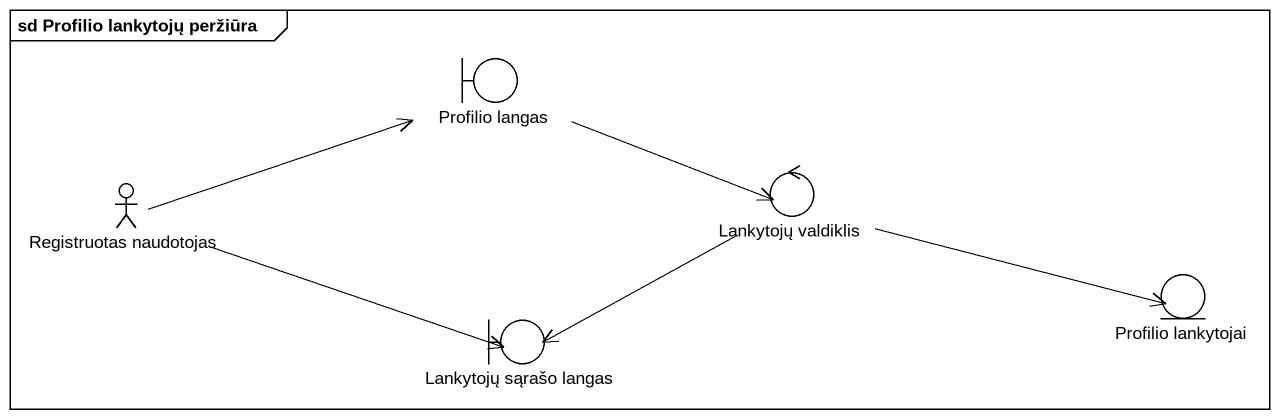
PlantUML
@startuml
mainframe sd Profilio lankytojų peržiūra
boundary "Profilio langas" as Profilio_langas
actor "Registruotas naudotojas" as Registruotas_naudotojas
control "Lankytojų valdiklis" as Lankytojų_valdiklis
entity "Profilio lankytojai" as Profilio_lankytojai
boundary "Lankytojų sąrašo langas" as Lankytojų_sąrašo_langas
Profilio_langas -right-> Lankytojų_valdiklis
Registruotas_naudotojas -right-> Profilio_langas
Registruotas_naudotojas -right-> Lankytojų_sąrašo_langas
Lankytojų_valdiklis -right-> Profilio_lankytojai
Lankytojų_valdiklis -left-> Lankytojų_sąrašo_langas
@enduml
